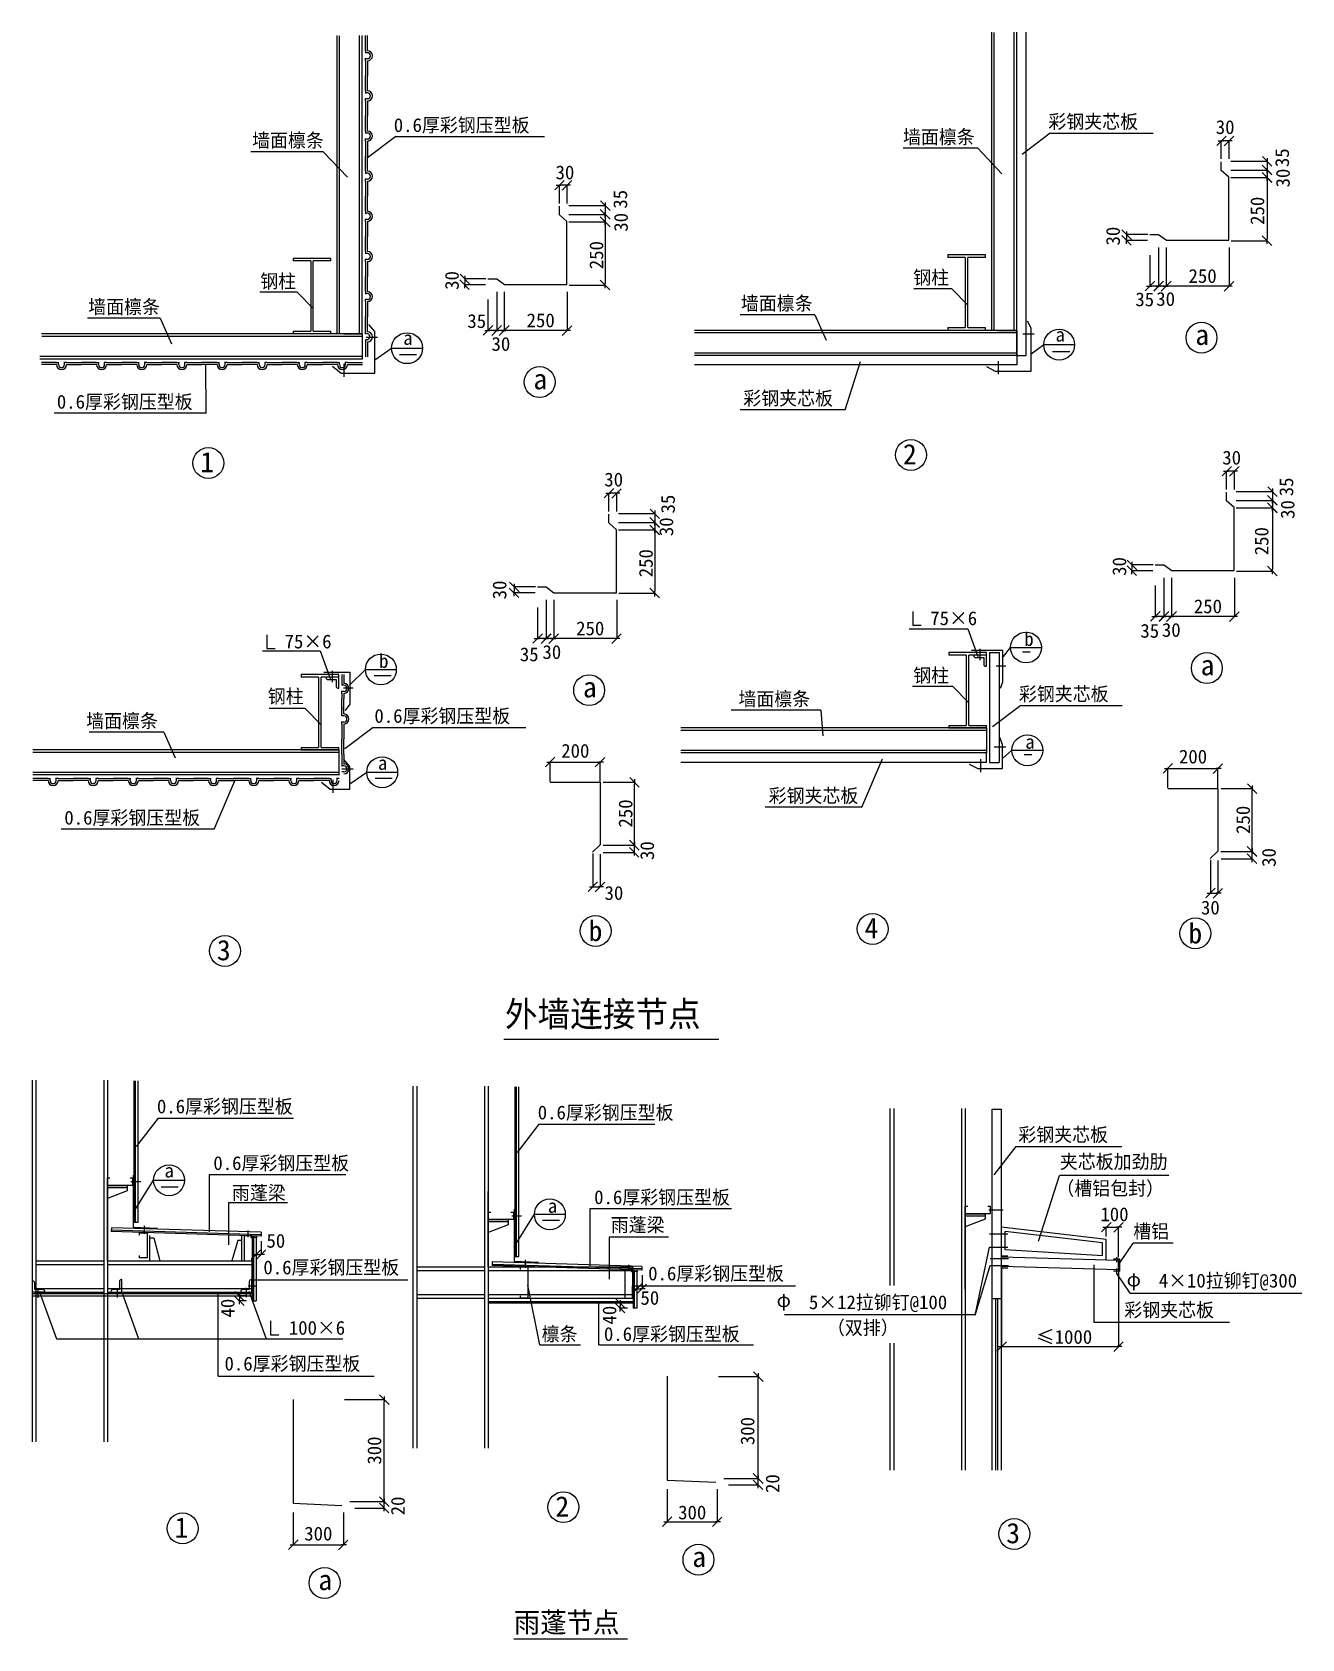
# Model space of a CAD drawing. Header units: metres. Extents: x 1067 to 11190, y 462 to 13267.
import ezdxf

# ---------------------------------------------------------------- set-up
doc = ezdxf.new("R2010")
doc.units = ezdxf.units.M
for name, color, linetype in [('BCB', 5, 'Continuous'), ('HZ', 7, 'Continuous'), ('TEXT', 6, 'Continuous'), ('WALL', 2, 'Continuous'), ('WINDOW', 4, 'Continuous')]:
    doc.layers.add(name, color=color, linetype=linetype)

# ---------------------------------------------------------------- blocks, each defined once
blk = doc.blocks.new('DOT')
at = {"color": 5, "linetype": 'ByBlock'}
blk.add_lwpolyline([(2.45, 2.46), (-2.61, -2.6)], dxfattribs=at)
at = {"layer": 'WINDOW', "color": 0, "linetype": 'ByBlock'}
blk.add_line((1.68, 0), (-1, 0), dxfattribs=at)

msp = doc.modelspace()

# ---------------------------------------------------------------- linework, layer by layer
for p, q in [((8087.39, 8649.57), (8087.39, 8540.22)), ((2938.22, 8464.8), (2938.22, 8355.45)), ((8087.39, 8540.22), (8154.19, 8540.22)), ((2938.22, 8355.45), (3005.02, 8355.45)), ((4827.4, 5242.13), (6540.65, 5242.13)), ((2966.97, 2995.87), (2966.97, 2886.53)), ((2966.97, 2886.53), (3033.77, 2886.53))]:
    msp.add_line(p, q)
at = {"layer": 'BCB'}
for p, q in [((3724.38, 13118.78), (3724.38, 13238.78)), ((3740.38, 13118.78), (3740.38, 13238.78)), ((3724.38, 13118.78), (3724.38, 13098.78)), ((3740.38, 13102.78), (3724.38, 13102.78)), ((3724.38, 13038.78), (3724.38, 13058.78)), ((3740.38, 13054.78), (3724.38, 13054.78)), ((3724.38, 13038.78), (3724.38, 12918.78)), ((3740.38, 13038.78), (3740.38, 12918.78)), ((3724.38, 12798.78), (3724.38, 12918.78)), ((3740.38, 12798.78), (3740.38, 12918.78)), ((3724.38, 12798.78), (3724.38, 12778.78)), ((3740.38, 12782.78), (3724.38, 12782.78)), ((3724.38, 12718.78), (3724.38, 12738.78)), ((3740.38, 12734.78), (3724.38, 12734.78)), ((3724.38, 12718.78), (3724.38, 12598.78)), ((3740.38, 12718.78), (3740.38, 12598.78)), ((3724.38, 12478.78), (3724.38, 12598.78)), ((3740.38, 12478.78), (3740.38, 12598.78)), ((3724.38, 12478.78), (3724.38, 12458.78)), ((3740.38, 12462.78), (3724.38, 12462.78)), ((3724.38, 12398.78), (3724.38, 12418.78)), ((3740.38, 12414.78), (3724.38, 12414.78)), ((3724.38, 12398.78), (3724.38, 12278.78)), ((3740.38, 12398.78), (3740.38, 12278.78)), ((3724.38, 12158.78), (3724.38, 12278.78)), ((3740.38, 12158.78), (3740.38, 12278.78)), ((3724.38, 12158.78), (3724.38, 12138.78)), ((3740.38, 12142.78), (3724.38, 12142.78)), ((3724.38, 12078.78), (3724.38, 12098.78)), ((3740.38, 12094.78), (3724.38, 12094.78)), ((3724.38, 12078.78), (3724.38, 11958.78)), ((3740.38, 12078.78), (3740.38, 11958.78)), ((3724.38, 11838.78), (3724.38, 11958.78)), ((3740.38, 11838.78), (3740.38, 11958.78)), ((3724.38, 11838.78), (3724.38, 11818.78)), ((3740.38, 11822.78), (3724.38, 11822.78)), ((3724.38, 11758.78), (3724.38, 11778.78)), ((3740.38, 11774.78), (3724.38, 11774.78)), ((3724.38, 11758.78), (3724.38, 11638.78)), ((3740.38, 11758.78), (3740.38, 11638.78)), ((3724.38, 11518.78), (3724.38, 11638.78)), ((3740.38, 11518.78), (3740.38, 11638.78)), ((3724.38, 11518.78), (3724.38, 11498.78)), ((3740.38, 11502.78), (3724.38, 11502.78)), ((3724.38, 11438.78), (3724.38, 11458.78)), ((3740.38, 11454.78), (3724.38, 11454.78)), ((3724.38, 11438.78), (3724.38, 11318.78)), ((3740.38, 11438.78), (3740.38, 11318.78)), ((3724.38, 11198.78), (3724.38, 11318.78)), ((3740.38, 11198.78), (3740.38, 11318.78)), ((3724.38, 11198.78), (3724.38, 11178.78)), ((3740.38, 11182.78), (3724.38, 11182.78)), ((3724.38, 11118.78), (3724.38, 11138.78)), ((3740.38, 11134.78), (3724.38, 11134.78)), ((3724.38, 11118.78), (3724.38, 10998.78)), ((3740.38, 11118.78), (3740.38, 10998.78)), ((3724.38, 10861.58), (3724.38, 10998.78)), ((3740.38, 10878.78), (3740.38, 10998.78)), ((3740.38, 10814.78), (3724.38, 10814.78)), ((3724.38, 10814.78), (3724.38, 10678.78)), ((3740.38, 10798.78), (3740.38, 10678.78)), ((1261.28, 10633.13), (1141.28, 10633.13)), ((1261.28, 10633.13), (1281.28, 10633.13)), ((1277.28, 10617.13), (1277.28, 10633.13)), ((1341.28, 10633.13), (1321.28, 10633.13)), ((1325.28, 10617.13), (1325.28, 10633.13)), ((1341.28, 10633.13), (1461.28, 10633.13)), ((1581.28, 10633.13), (1461.28, 10633.13)), ((1581.28, 10633.13), (1601.28, 10633.13)), ((1597.28, 10617.13), (1597.28, 10633.13)), ((1661.28, 10633.13), (1641.28, 10633.13)), ((1645.28, 10617.13), (1645.28, 10633.13)), ((1661.28, 10633.13), (1781.28, 10633.13)), ((1901.28, 10633.13), (1781.28, 10633.13)), ((1901.28, 10633.13), (1921.28, 10633.13)), ((1917.28, 10617.13), (1917.28, 10633.13)), ((1981.28, 10633.13), (1961.28, 10633.13)), ((1965.28, 10617.13), (1965.28, 10633.13)), ((1981.28, 10633.13), (2101.28, 10633.13)), ((2221.28, 10633.13), (2101.28, 10633.13)), ((2221.28, 10633.13), (2241.28, 10633.13)), ((2237.28, 10617.13), (2237.28, 10633.13)), ((2301.28, 10633.13), (2281.28, 10633.13)), ((2285.28, 10617.13), (2285.28, 10633.13)), ((2301.28, 10633.13), (2421.28, 10633.13)), ((2541.28, 10633.13), (2421.28, 10633.13)), ((2541.28, 10633.13), (2561.28, 10633.13)), ((2557.28, 10617.13), (2557.28, 10633.13)), ((2621.28, 10633.13), (2601.28, 10633.13)), ((2605.28, 10617.13), (2605.28, 10633.13)), ((2621.28, 10633.13), (2741.28, 10633.13)), ((2861.28, 10633.13), (2741.28, 10633.13)), ((2861.28, 10633.13), (2881.28, 10633.13)), ((2877.28, 10617.13), (2877.28, 10633.13)), ((2941.28, 10633.13), (2921.28, 10633.13)), ((2925.28, 10617.13), (2925.28, 10633.13)), ((2941.28, 10633.13), (3061.28, 10633.13)), ((3181.28, 10633.13), (3061.28, 10633.13)), ((3181.28, 10633.13), (3201.28, 10633.13)), ((3197.28, 10617.13), (3197.28, 10633.13)), ((3261.28, 10633.13), (3241.28, 10633.13)), ((3245.28, 10617.13), (3245.28, 10633.13)), ((3261.28, 10633.13), (3381.28, 10633.13)), ((3501.28, 10633.13), (3381.28, 10633.13)), ((3501.28, 10633.13), (3521.28, 10633.13)), ((3517.28, 10617.13), (3517.28, 10633.13)), ((3581.28, 10633.13), (3561.28, 10633.13)), ((3565.28, 10617.13), (3565.28, 10633.13)), ((3581.28, 10633.13), (3701.28, 10633.13)), ((1261.28, 10617.13), (1141.28, 10617.13)), ((1341.28, 10617.13), (1461.28, 10617.13)), ((1581.28, 10617.13), (1461.28, 10617.13)), ((1661.28, 10617.13), (1781.28, 10617.13)), ((1901.28, 10617.13), (1781.28, 10617.13)), ((1981.28, 10617.13), (2101.28, 10617.13)), ((2221.28, 10617.13), (2101.28, 10617.13)), ((2301.28, 10617.13), (2421.28, 10617.13)), ((2541.28, 10617.13), (2421.28, 10617.13)), ((2621.28, 10617.13), (2741.28, 10617.13)), ((2861.28, 10617.13), (2741.28, 10617.13)), ((2941.28, 10617.13), (3061.28, 10617.13)), ((3181.28, 10617.13), (3061.28, 10617.13)), ((3261.28, 10617.13), (3381.28, 10617.13)), ((3501.28, 10617.13), (3381.28, 10617.13)), ((3581.28, 10617.13), (3701.28, 10617.13)), ((8700.78, 8322), (8700.78, 7447)), ((8775.78, 8322), (8775.78, 7447)), ((3537.32, 8146.8), (3537.32, 8061.29)), ((3553.32, 8146.8), (3553.32, 8073.29)), ((3553.32, 8061.29), (3537.32, 8061.29)), ((3537.32, 7997.29), (3537.32, 8017.29)), ((3553.32, 8013.29), (3537.32, 8013.29)), ((3537.32, 7997.29), (3537.32, 7953)), ((3537.32, 7817), (3537.32, 7953)), ((3553.32, 7997.29), (3553.32, 7953)), ((3553.32, 7833), (3553.32, 7953)), ((3537.32, 7884), (3537.32, 7864)), ((3553.32, 7817), (3537.32, 7817)), ((3537.32, 7753), (3537.32, 7773)), ((3553.32, 7769), (3537.32, 7769)), ((3537.32, 7753), (3537.32, 7633)), ((3553.32, 7753), (3553.32, 7633)), ((3537.32, 7513), (3537.32, 7633)), ((3553.32, 7513), (3553.32, 7633)), ((3537.32, 7513), (3537.32, 7415.61)), ((3553.32, 7513), (3553.32, 7431.61)), ((1194.21, 7318.35), (1074.21, 7318.35)), ((1194.21, 7302.35), (1074.21, 7302.35)), ((1194.21, 7318.35), (1214.21, 7318.35)), ((1210.21, 7302.35), (1210.21, 7318.35)), ((1274.21, 7318.35), (1254.21, 7318.35)), ((1258.21, 7302.35), (1258.21, 7318.35)), ((1274.21, 7318.35), (1394.21, 7318.35)), ((1274.21, 7302.35), (1394.21, 7302.35)), ((1514.21, 7318.35), (1394.21, 7318.35)), ((1514.21, 7302.35), (1394.21, 7302.35)), ((1514.21, 7318.35), (1534.21, 7318.35)), ((1530.21, 7302.35), (1530.21, 7318.35)), ((1594.21, 7318.35), (1574.21, 7318.35)), ((1578.21, 7302.35), (1578.21, 7318.35)), ((1594.21, 7318.35), (1714.21, 7318.35)), ((1594.21, 7302.35), (1714.21, 7302.35)), ((1834.21, 7318.35), (1714.21, 7318.35)), ((1834.21, 7302.35), (1714.21, 7302.35)), ((1834.21, 7318.35), (1854.21, 7318.35)), ((1850.21, 7302.35), (1850.21, 7318.35)), ((1914.21, 7318.35), (1894.21, 7318.35)), ((1898.21, 7302.35), (1898.21, 7318.35)), ((1914.21, 7318.35), (2034.21, 7318.35)), ((1914.21, 7302.35), (2034.21, 7302.35)), ((2154.21, 7318.35), (2034.21, 7318.35)), ((2154.21, 7302.35), (2034.21, 7302.35)), ((2154.21, 7318.35), (2174.21, 7318.35)), ((2170.21, 7302.35), (2170.21, 7318.35)), ((2234.21, 7318.35), (2214.21, 7318.35)), ((2218.21, 7302.35), (2218.21, 7318.35)), ((2234.21, 7318.35), (2354.21, 7318.35)), ((2234.21, 7302.35), (2354.21, 7302.35)), ((2474.21, 7318.35), (2354.21, 7318.35)), ((2474.21, 7302.35), (2354.21, 7302.35)), ((2474.21, 7318.35), (2494.21, 7318.35)), ((2490.21, 7302.35), (2490.21, 7318.35)), ((2554.21, 7318.35), (2534.21, 7318.35)), ((2538.21, 7302.35), (2538.21, 7318.35)), ((2554.21, 7318.35), (2674.21, 7318.35)), ((2554.21, 7302.35), (2674.21, 7302.35)), ((2794.21, 7318.35), (2674.21, 7318.35)), ((2794.21, 7302.35), (2674.21, 7302.35)), ((2794.21, 7318.35), (2814.21, 7318.35)), ((2810.21, 7302.35), (2810.21, 7318.35)), ((2874.21, 7318.35), (2854.21, 7318.35)), ((2858.21, 7302.35), (2858.21, 7318.35)), ((2874.21, 7318.35), (2994.21, 7318.35)), ((2874.21, 7302.35), (2994.21, 7302.35)), ((3114.21, 7318.35), (2994.21, 7318.35)), ((3114.21, 7302.35), (2994.21, 7302.35)), ((3114.21, 7318.35), (3134.21, 7318.35)), ((3130.21, 7302.35), (3130.21, 7318.35)), ((3194.21, 7318.35), (3174.21, 7318.35)), ((3178.21, 7302.35), (3178.21, 7318.35)), ((3194.21, 7318.35), (3314.21, 7318.35)), ((3194.21, 7302.35), (3314.21, 7302.35)), ((3434.21, 7318.35), (3314.21, 7318.35)), ((3434.21, 7302.35), (3314.21, 7302.35)), ((3434.21, 7318.35), (3454.21, 7318.35)), ((3450.21, 7302.35), (3450.21, 7318.35)), ((3514.21, 7318.35), (3494.21, 7318.35)), ((3498.21, 7302.35), (3498.21, 7318.35)), ((3553.32, 7419.61), (3537.32, 7419.61)), ((3553.32, 7371.61), (3537.32, 7371.61))]:
    msp.add_line(p, q, dxfattribs=at)
for centre, radius, start, end in [((3740.38, 13078.78), 40, 270, 90), ((3740.38, 13078.78), 24, 270, 90), ((3740.38, 12758.78), 40, 270, 90), ((3740.38, 12758.78), 24, 270, 90), ((3740.38, 12438.78), 40, 270, 90), ((3740.38, 12438.78), 24, 270, 90), ((3740.38, 12118.78), 40, 270, 90), ((3740.38, 12118.78), 24, 270, 90), ((3740.38, 11798.78), 40, 270, 90), ((3740.38, 11798.78), 24, 270, 90), ((3740.38, 11478.78), 40, 270, 90), ((3740.38, 11478.78), 24, 270, 90), ((3740.38, 11158.78), 40, 270, 90), ((3740.38, 11158.78), 24, 270, 90), ((3735.12, 10839.12), 24.9, 282.19, 115.56), ((3740.38, 10838.78), 40, 270, 90), ((1301.28, 10617.13), 40, 180, 0), ((1301.28, 10617.13), 24, 180, 0), ((1621.28, 10617.13), 40, 180, 0), ((1621.28, 10617.13), 24, 180, 0), ((1941.28, 10617.13), 40, 180, 0), ((1941.28, 10617.13), 24, 180, 0), ((2261.28, 10617.13), 40, 180, 0), ((2261.28, 10617.13), 24, 180, 0), ((2581.28, 10617.13), 40, 180, 0), ((2581.28, 10617.13), 24, 180, 0), ((2901.28, 10617.13), 40, 180, 0), ((2901.28, 10617.13), 24, 180, 0), ((3221.28, 10617.13), 40, 180, 0), ((3221.28, 10617.13), 24, 180, 0), ((3541.28, 10617.13), 40, 180, 0), ((3541.28, 10617.13), 24, 180, 0), ((3553.32, 8037.29), 40, 270, 90), ((3553.32, 8037.29), 24, 270, 90), ((3553.32, 7793), 40, 270, 90), ((3553.32, 7793), 24, 270, 90), ((3553.32, 7395.61), 40, 270, 90), ((1234.21, 7302.35), 40, 180, 0), ((1234.21, 7302.35), 24, 180, 0), ((1554.21, 7302.35), 40, 180, 0), ((1554.21, 7302.35), 24, 180, 0), ((1874.21, 7302.35), 40, 180, 0), ((1874.21, 7302.35), 24, 180, 0), ((2194.21, 7302.35), 40, 180, 0), ((2194.21, 7302.35), 24, 180, 0), ((2514.21, 7302.35), 40, 180, 0), ((2514.21, 7302.35), 24, 180, 0), ((2834.21, 7302.35), 40, 180, 0), ((2834.21, 7302.35), 24, 180, 0), ((3154.21, 7302.35), 40, 180, 0), ((3154.21, 7302.35), 24, 180, 0), ((3474.21, 7302.35), 40, 180, 0), ((3474.21, 7302.35), 24, 180, 0), ((3553.32, 7395.61), 24, 270, 90)]:
    msp.add_arc(centre, radius, start, end, dxfattribs=at)
at = {"layer": 'HZ'}
for p, q in [((3729.45, 10835.66), (3820.26, 10835.66)), ((8964.39, 10863.57), (9055.2, 10863.57)), ((8768.06, 10645.19), (8768.06, 10540.48)), ((3552.23, 10623.79), (3552.23, 10519.08)), ((8623.98, 8351.27), (8623.98, 8260.52)), ((8753.24, 8216.79), (8830.08, 8216.79)), ((3460.52, 8176.07), (3460.52, 8085.32)), ((3550.78, 8041.59), (3627.62, 8041.59)), ((8738.07, 7572.25), (8828.88, 7572.25)), ((8628.64, 7473.66), (8628.64, 7368.95)), ((3465.17, 7309.01), (3465.17, 7204.3)), ((3535.61, 7397.05), (3626.42, 7397.05)), ((1855.06, 4106.79), (1933.81, 4106.79)), ((8693.21, 3881.32), (8809.76, 3881.32)), ((1961.6, 3754.97), (1961.6, 3690.16)), ((2786.01, 3716.1), (2786.01, 3663.47)), ((4890.99, 3834.9), (4969.74, 3834.9)), ((2807.96, 3663.47), (2860.62, 3663.47)), ((8699.84, 3690.28), (8846.96, 3690.28)), ((4997.53, 3483.09), (4997.53, 3418.28)), ((8699.84, 3583.35), (8846.96, 3583.35)), ((8704.36, 3494.19), (8851.48, 3494.19)), ((9714.37, 3464.02), (9714.37, 3504.86)), ((5821.94, 3444.22), (5821.94, 3391.59)), ((5843.89, 3391.59), (5896.55, 3391.59)), ((8704.36, 3438.01), (8851.48, 3438.01)), ((9714.37, 3373.49), (9714.37, 3414.34)), ((1114.97, 3180.98), (1114.97, 3252.73)), ((1747.27, 3183.29), (1747.27, 3257.36)), ((2775.04, 3185.45), (2775.04, 3260)), ((2790.4, 3275.35), (2858.42, 3275.35)), ((4908.59, 462.38), (5812.52, 462.38))]:
    msp.add_line(p, q, dxfattribs=at)
for centre in [(10389.9, 10831.2), (5112.98, 10477.71), (8073.83, 9897.48), (2472.26, 9832.79), (10432.44, 8198.52), (5507.79, 8022.81), (5559.35, 6103.73), (7767.67, 6119.63), (10341.12, 6084.69), (2604.21, 5944.43), (5302.65, 1512.01), (2266.73, 1342.52), (8897.06, 1298.63), (6379.43, 1092.77), (3398.67, 908.2)]:
    msp.add_circle(centre, 123.11, dxfattribs=at)
at = {"layer": 'TEXT'}
for p, q in [((3966.17, 12433.74), (3740.38, 12263.7)), ((3966.17, 12433.74), (5153.09, 12433.74)), ((9184.74, 12461.66), (8958.94, 12291.62)), ((9184.74, 12461.66), (10004.93, 12461.66)), ((3388.66, 12313.28), (2810.03, 12313.28)), ((3388.66, 12313.28), (3580.69, 12110.36)), ((8607.22, 12341.2), (8011.63, 12341.2)), ((8607.22, 12341.2), (8799.26, 12138.27)), ((10547.92, 12255.87), (10547.92, 12399.96)), ((10594.92, 12399.96), (10562.92, 12399.96)), ((10609.92, 12255.87), (10609.92, 12399.96)), ((10623.92, 12237.87), (10912.9, 12237.87)), ((10623.92, 12167.87), (10912.9, 12167.87)), ((10623.92, 12167.87), (10912.9, 12167.87)), ((10912.9, 12222.87), (10912.9, 12182.87)), ((5271, 11902.38), (5271, 12046.47)), ((5318, 12046.47), (5286, 12046.47)), ((5333, 11902.38), (5333, 12046.47)), ((10623.92, 12107.87), (10912.9, 12107.87)), ((10623.92, 12107.87), (10912.9, 12107.87)), ((10912.9, 12152.87), (10912.9, 12122.87)), ((10912.9, 12092.87), (10912.9, 11618.87)), ((5347, 11884.38), (5635.98, 11884.38)), ((5347, 11814.38), (5635.98, 11814.38)), ((5347, 11814.38), (5635.98, 11814.38)), ((5635.98, 11869.38), (5635.98, 11829.38)), ((5635.98, 11799.38), (5635.98, 11769.38)), ((5347, 11754.38), (5635.98, 11754.38)), ((5347, 11754.38), (5635.98, 11754.38)), ((5635.98, 11739.38), (5635.98, 11265.38)), ((9961.92, 11653.87), (9792.79, 11653.87)), ((9792.79, 11638.87), (9792.79, 11620.87)), ((9959.92, 11605.87), (9792.79, 11605.87)), ((10047.92, 11549.87), (10047.92, 11242.24)), ((10047.92, 11549.87), (10047.92, 11242.24)), ((10107.92, 11549.87), (10107.92, 11242.24)), ((10107.92, 11549.87), (10107.92, 11242.24)), ((10609.92, 11549.87), (10609.92, 11242.24)), ((10625.92, 11603.87), (10912.9, 11603.87)), ((9977.92, 11489.87), (9977.92, 11242.24)), ((4685, 11300.38), (4515.87, 11300.38)), ((4515.87, 11285.38), (4515.87, 11267.38)), ((3180.32, 11193.46), (2883.83, 11193.46)), ((3180.32, 11193.46), (3308.65, 11062.97)), ((4683, 11252.38), (4515.87, 11252.38)), ((4771, 11196.38), (4771, 10888.75)), ((4771, 11196.38), (4771, 10888.75)), ((4831, 11196.38), (4831, 10888.75)), ((4831, 11196.38), (4831, 10888.75)), ((5333, 11196.38), (5333, 10888.75)), ((5349, 11250.38), (5635.98, 11250.38)), ((8398.88, 11221.38), (8095.51, 11221.38)), ((8398.88, 11221.38), (8527.21, 11090.89)), ((10032.92, 11242.24), (9992.92, 11242.24)), ((10092.92, 11242.24), (10062.92, 11242.24)), ((10594.92, 11242.24), (10122.92, 11242.24)), ((4701, 11136.38), (4701, 10888.75)), ((7306.36, 11014.8), (6710.8, 11014.8)), ((7306.36, 11014.8), (7396.32, 10811.88)), ((2087.79, 10986.89), (1508.43, 10986.89)), ((2087.79, 10986.89), (2177.75, 10783.96)), ((4756, 10888.75), (4716, 10888.75)), ((4816, 10888.75), (4786, 10888.75)), ((5318, 10888.75), (4846, 10888.75)), ((9031.45, 10703.19), (9132.21, 10776.47)), ((9132.21, 10776.47), (9378.43, 10776.47)), ((3799.73, 10655.12), (3933.64, 10748.55)), ((3933.64, 10748.55), (4179.86, 10748.55)), ((3996.28, 10697.39), (4132.75, 10697.39)), ((7548.19, 10258.04), (7671.99, 10643.06)), ((9202.75, 10722.06), (9339.22, 10722.06)), ((2456.04, 10230.12), (2453.43, 10615.14)), ((7548.19, 10258.04), (6712.66, 10258.04)), ((2456.04, 10230.12), (1242.34, 10230.12)), ((10590.46, 9623.19), (10590.46, 9767.28)), ((10637.46, 9767.28), (10605.46, 9767.28)), ((10652.46, 9623.19), (10652.46, 9767.28)), ((10666.46, 9605.19), (10955.44, 9605.19)), ((5665.81, 9447.48), (5665.81, 9591.56)), ((5712.81, 9591.56), (5680.81, 9591.56)), ((5727.81, 9447.48), (5727.81, 9591.56)), ((10666.46, 9535.19), (10955.44, 9535.19)), ((10666.46, 9535.19), (10955.44, 9535.19)), ((10955.44, 9590.19), (10955.44, 9550.19)), ((10955.44, 9520.19), (10955.44, 9490.19)), ((5741.81, 9429.48), (6030.79, 9429.48)), ((5741.81, 9359.48), (6030.79, 9359.48)), ((5741.81, 9359.48), (6030.79, 9359.48)), ((6030.79, 9414.48), (6030.79, 9374.48)), ((10666.46, 9475.19), (10955.44, 9475.19)), ((10666.46, 9475.19), (10955.44, 9475.19)), ((10955.44, 9460.19), (10955.44, 8986.19)), ((5741.81, 9299.48), (6030.79, 9299.48)), ((5741.81, 9299.48), (6030.79, 9299.48)), ((6030.79, 9344.48), (6030.79, 9314.48)), ((6030.79, 9284.48), (6030.79, 8810.48)), ((10004.46, 9021.19), (9835.33, 9021.19)), ((9835.33, 9006.19), (9835.33, 8988.19)), ((10002.46, 8973.19), (9835.33, 8973.19)), ((10668.46, 8971.19), (10955.44, 8971.19)), ((5079.81, 8845.48), (4910.68, 8845.48)), ((10020.46, 8857.19), (10020.46, 8609.56)), ((10090.46, 8917.19), (10090.46, 8609.56)), ((10090.46, 8917.19), (10090.46, 8609.56)), ((10150.46, 8917.19), (10150.46, 8609.56)), ((10150.46, 8917.19), (10150.46, 8609.56)), ((10652.46, 8917.19), (10652.46, 8609.56)), ((4910.68, 8830.48), (4910.68, 8812.48)), ((5077.81, 8797.48), (4910.68, 8797.48)), ((5165.81, 8741.48), (5165.81, 8433.84)), ((5165.81, 8741.48), (5165.81, 8433.84)), ((5225.81, 8741.48), (5225.81, 8433.84)), ((5225.81, 8741.48), (5225.81, 8433.84)), ((5727.81, 8741.48), (5727.81, 8433.84)), ((5743.81, 8795.48), (6030.79, 8795.48)), ((5095.81, 8681.48), (5095.81, 8433.84)), ((10075.46, 8609.56), (10035.46, 8609.56)), ((10135.46, 8609.56), (10105.46, 8609.56)), ((10637.46, 8609.56), (10165.46, 8609.56)), ((8060.14, 8512.54), (8527.26, 8512.54)), ((8527.26, 8512.54), (8606.66, 8290.53)), ((2903.15, 8337.34), (3363.8, 8337.34)), ((3363.8, 8337.34), (3443.2, 8115.33)), ((5150.81, 8433.84), (5110.81, 8433.84)), ((5210.81, 8433.84), (5180.81, 8433.84)), ((5712.81, 8433.84), (5240.81, 8433.84)), ((8803.76, 8280.06), (8867.97, 8363.35)), ((8867.97, 8363.35), (9114.19, 8363.35)), ((8961.67, 8328.12), (9022.94, 8328.12)), ((3601.3, 8066.19), (3724.51, 8188.16)), ((3724.51, 8188.16), (3970.72, 8188.16)), ((3792.85, 8139.34), (3929.31, 8139.34)), ((8406.66, 8051.57), (8086.5, 8051.57)), ((8406.66, 8051.57), (8535, 7921.08)), ((3243.2, 7876.37), (2956.06, 7876.37)), ((3243.2, 7876.37), (3371.53, 7745.88)), ((7355.31, 7862.51), (6639.16, 7862.51)), ((7355.31, 7862.51), (7371.79, 7659.58)), ((8949.88, 7900.68), (8724.08, 7730.65)), ((8949.88, 7900.68), (9756.88, 7900.68)), ((2118.36, 7687.31), (1522.51, 7687.31)), ((2118.36, 7687.31), (2208.32, 7484.38)), ((3786.41, 7725.49), (3560.62, 7555.45)), ((3786.41, 7725.49), (5003.11, 7725.49)), ((5196.14, 7295.56), (5196.14, 7449.53)), ((5211.14, 7449.53), (5581.3, 7449.53)), ((5596.3, 7295.56), (5596.3, 7449.53)), ((7681.63, 7090.54), (7846.63, 7475.56)), ((8803.76, 7478.3), (8878.97, 7544.48)), ((8878.97, 7544.48), (9124.89, 7544.48)), ((8975.64, 7509.25), (9036.9, 7509.25)), ((2518.17, 6915.35), (2683.17, 7300.36)), ((3601.3, 7275.85), (3735.21, 7369.28)), ((3735.21, 7369.28), (3981.43, 7369.28)), ((3801.22, 7321.36), (3937.69, 7321.36)), ((10120.79, 7244.95), (10120.79, 7398.92)), ((10135.79, 7398.92), (10505.95, 7398.92)), ((10520.95, 7244.95), (10520.95, 7398.92)), ((5620.82, 7288.88), (5868.45, 7288.88)), ((5868.45, 6803), (5868.45, 7273.88)), ((10545.47, 7238.27), (10793.1, 7238.27)), ((10793.1, 6752.39), (10793.1, 7223.27)), ((7681.63, 7090.54), (6911.57, 7090.54)), ((2518.17, 6915.35), (1298.03, 6915.35)), ((5618.59, 6788), (5868.45, 6788)), ((5618.59, 6788), (5868.45, 6788)), ((5536.14, 6720.13), (5536.14, 6455.59)), ((5596.3, 6715.68), (5596.3, 6455.59)), ((5620.82, 6729.04), (5868.45, 6729.04)), ((5868.45, 6744.04), (5868.45, 6773)), ((10460.79, 6669.52), (10460.79, 6404.98)), ((10520.95, 6665.07), (10520.95, 6404.98)), ((10543.24, 6737.39), (10793.1, 6737.39)), ((10543.24, 6737.39), (10793.1, 6737.39)), ((10545.47, 6678.43), (10793.1, 6678.43)), ((10793.1, 6693.43), (10793.1, 6722.39)), ((5551.14, 6455.59), (5581.3, 6455.59)), ((10475.79, 6404.98), (10505.95, 6404.98)), ((2071.8, 4612.62), (1896.94, 4385.52)), ((2071.8, 4612.62), (3151.92, 4612.62)), ((5107.73, 4564.23), (4932.86, 4337.13)), ((5107.73, 4564.23), (6032.89, 4564.23)), ((8909.95, 4387.15), (8735.09, 4160.06)), ((8909.95, 4387.15), (9754.03, 4387.15)), ((1873.59, 3857.91), (2035.97, 4117.7)), ((2035.97, 4117.7), (2282.2, 4117.7)), ((2478.22, 4159.96), (2478.22, 3706.35)), ((3569.47, 4159.96), (2478.22, 4159.96)), ((9090.25, 3631.61), (9257.47, 4155.97)), ((10129.76, 4155.97), (9257.47, 4155.97)), ((2096.29, 4065.82), (2232.76, 4065.82)), ((3101.97, 3935.96), (2632.89, 3935.96)), ((2632.89, 3935.96), (2632.89, 3601.24)), ((4909.52, 3586.03), (5071.44, 3845.82)), ((5071.44, 3845.82), (5318.13, 3845.82)), ((5514.14, 3888.08), (5514.14, 3434.47)), ((6643.56, 3888.08), (5514.14, 3888.08)), ((5135.68, 3800.26), (5272.15, 3800.26)), ((2852.19, 3631.88), (2852.19, 3524.68)), ((2893.68, 3631.88), (2893.68, 3524.68)), ((6140.69, 3664.08), (5668.82, 3664.08)), ((5668.82, 3664.08), (5668.82, 3329.36)), ((9739.37, 3457.76), (9844.74, 3615.18)), ((10164.66, 3615.18), (9844.74, 3615.18)), ((2867.19, 3524.68), (2878.68, 3524.68)), ((5888.12, 3359.99), (5888.12, 3252.8)), ((5929.61, 3359.99), (5929.61, 3252.8)), ((9535.12, 2983.62), (9535.12, 3443.62)), ((9820.58, 3218.43), (9714.37, 3373.49)), ((1124.12, 3234.57), (1260.79, 2854.14)), ((1779.36, 3234.57), (1916.02, 2854.14)), ((2549.63, 2555.33), (2549.63, 3220.97)), ((2796.1, 3234.57), (2932.76, 2854.14)), ((2832.16, 3324.33), (4061.77, 3324.33)), ((5868.09, 3275.94), (7152.57, 3275.94)), ((5903.12, 3252.8), (5914.61, 3252.8)), ((2776.64, 3194.97), (2719.79, 3194.97)), ((2719.79, 3179.97), (2719.79, 3170.31)), ((2776.64, 3155.31), (2719.79, 3155.31)), ((5585.56, 2805.75), (5585.56, 3145.13)), ((5812.57, 3137.1), (5755.72, 3137.1)), ((5755.72, 3122.1), (5755.72, 3112.44)), ((5812.57, 3097.44), (5755.72, 3097.44)), ((10612.34, 2983.62), (9535.12, 2983.62)), ((1260.79, 2854.14), (3545.63, 2854.14)), ((5113.8, 2805.75), (5437.9, 2805.75)), ((5585.56, 2805.75), (6819.6, 2805.75)), ((2549.63, 2555.33), (3793.9, 2555.33)), ((6538.07, 2553.68), (6855.37, 2553.68)), ((6855.37, 1755.83), (6855.37, 2538.68)), ((3557.31, 2369.1), (3874.6, 2369.1)), ((3874.6, 1571.25), (3874.6, 2354.1)), ((6581.03, 1740.83), (6855.37, 1740.83)), ((6581.03, 1740.83), (6855.37, 1740.83)), ((6619.76, 1689.22), (6855.37, 1689.22)), ((6855.37, 1704.22), (6855.37, 1725.83)), ((3600.27, 1556.25), (3874.6, 1556.25)), ((3600.27, 1556.25), (3874.6, 1556.25)), ((3874.6, 1519.64), (3874.6, 1541.25)), ((6129.17, 1654.08), (6129.17, 1396.03)), ((6529.41, 1654.08), (6529.41, 1396.03)), ((3148.4, 1469.5), (3148.4, 1211.45)), ((3548.64, 1469.5), (3548.64, 1211.45)), ((3639, 1504.64), (3874.6, 1504.64)), ((6144.17, 1396.03), (6514.41, 1396.03)), ((3163.4, 1211.45), (3533.64, 1211.45))]:
    msp.add_line(p, q, dxfattribs=at)
for centre in [(9255.32, 10775.76), (4056.75, 10747.84), (8991.08, 8362.64), (3847.62, 8187.44), (9001.78, 7543.77), (3858.32, 7368.57), (2159.09, 4116.99), (5195.02, 3845.1)]:
    msp.add_circle(centre, 123.11, dxfattribs=at)
at = {"layer": 'WALL'}
for p, q in [((10547.92, 12163.87), (10547.92, 12233.87)), ((10607.92, 12109.87), (10547.92, 12163.87)), ((10607.92, 11607.87), (10607.92, 12109.87)), ((5271, 11810.38), (5271, 11880.38)), ((5331, 11756.38), (5271, 11810.38)), ((5331, 11254.38), (5331, 11756.38)), ((9977.92, 11653.87), (10047.92, 11653.87)), ((10047.92, 11653.87), (10109.92, 11607.87)), ((10109.92, 11607.87), (10607.92, 11607.87)), ((3148.53, 11463.89), (3148.53, 11443.89)), ((3448.53, 11463.89), (3148.53, 11463.89)), ((3288.53, 11443.89), (3148.53, 11443.89)), ((3288.53, 11443.89), (3288.53, 10883.89)), ((3308.53, 10883.89), (3308.53, 11443.89)), ((3448.53, 11443.89), (3308.53, 11443.89)), ((3448.53, 11443.89), (3448.53, 11463.89)), ((8367.1, 11491.81), (8367.1, 11471.81)), ((8667.1, 11491.81), (8367.1, 11491.81)), ((8507.1, 11471.81), (8367.1, 11471.81)), ((8507.1, 11471.81), (8507.1, 10911.81)), ((8667.1, 11471.81), (8527.1, 11471.81)), ((8527.1, 10911.81), (8527.1, 11471.81)), ((8667.1, 11471.81), (8667.1, 11491.81)), ((4701, 11300.38), (4771, 11300.38)), ((4771, 11300.38), (4833, 11254.38)), ((4833, 11254.38), (5331, 11254.38)), ((3148.53, 10883.89), (3148.53, 10863.89)), ((3148.53, 10883.89), (3288.53, 10883.89)), ((3308.53, 10883.89), (3448.53, 10883.89)), ((3448.53, 10863.89), (3448.53, 10883.89)), ((3799.73, 10880.25), (3751.37, 10935.48)), ((8367.1, 10911.81), (8367.1, 10891.81)), ((8367.1, 10911.81), (8507.1, 10911.81)), ((8367.1, 10891.81), (8667.1, 10891.81)), ((8527.1, 10911.81), (8667.1, 10911.81)), ((8667.1, 10891.81), (8667.1, 10911.81)), ((8767.1, 10889.49), (8917.1, 10889.49)), ((8917.1, 10889.49), (8917.1, 10689.33)), ((9031.45, 10908.16), (9003.09, 10963.39)), ((9031.45, 10566.01), (9031.45, 10908.16)), ((3148.53, 10863.89), (3448.53, 10863.89)), ((3548.53, 10861.58), (3698.53, 10861.58)), ((3698.53, 10861.58), (3698.53, 10661.42)), ((3799.73, 10548.64), (3799.73, 10880.25)), ((3460.86, 10603.87), (3529.94, 10548.64)), ((3529.94, 10548.64), (3799.73, 10548.64)), ((8676.68, 10601.24), (8745.77, 10566.01)), ((8745.77, 10566.01), (9031.45, 10566.01)), ((10590.46, 9531.19), (10590.46, 9601.19)), ((10650.46, 9477.19), (10590.46, 9531.19)), ((10650.46, 8975.19), (10650.46, 9477.19)), ((5665.81, 9355.48), (5665.81, 9425.48)), ((5725.81, 9301.48), (5665.81, 9355.48)), ((5725.81, 8799.48), (5725.81, 9301.48)), ((10020.46, 9021.19), (10090.46, 9021.19)), ((10090.46, 9021.19), (10152.46, 8975.19)), ((10152.46, 8975.19), (10650.46, 8975.19)), ((5095.81, 8845.48), (5165.81, 8845.48)), ((5165.81, 8845.48), (5227.81, 8799.48)), ((5227.81, 8799.48), (5725.81, 8799.48)), ((8555.19, 8340.83), (8803.76, 8340.83)), ((8803.76, 8340.83), (8803.76, 8085.39)), ((8374.88, 8322), (8374.88, 8302)), ((8674.88, 8322), (8374.88, 8322)), ((8514.88, 8302), (8374.88, 8302)), ((8514.88, 8302), (8514.88, 7742)), ((8534.88, 7742), (8534.88, 8302)), ((8674.88, 8302), (8534.88, 8302)), ((8574.88, 8302), (8574.88, 8297.45)), ((8674.88, 8302), (8574.88, 8302)), ((8589.88, 8282.45), (8653.73, 8282.45)), ((8653.73, 8282.45), (8653.73, 8229.07)), ((8668.73, 8214.07), (8674.93, 8214.07)), ((8674.88, 8302), (8674.88, 8322)), ((8674.93, 8214.07), (8674.93, 8301.79)), ((3211.42, 8146.8), (3211.42, 8126.8)), ((3511.42, 8146.8), (3211.42, 8146.8)), ((3351.42, 8126.8), (3211.42, 8126.8)), ((3351.42, 8126.8), (3351.42, 7566.8)), ((3371.42, 7566.8), (3371.42, 8126.8)), ((3511.42, 8126.8), (3371.42, 8126.8)), ((3391.72, 8165.63), (3601.3, 8165.63)), ((3411.42, 8126.8), (3411.42, 8122.25)), ((3511.42, 8126.8), (3411.42, 8126.8)), ((3426.42, 8107.25), (3490.26, 8107.25)), ((3490.26, 8107.25), (3490.26, 8053.87)), ((3511.42, 8126.8), (3511.42, 8146.8)), ((3511.47, 8038.87), (3511.47, 8126.59)), ((3601.3, 8165.63), (3601.3, 7910.19)), ((8803.76, 8085.39), (8784.24, 8037.12)), ((3505.26, 8038.87), (3511.47, 8038.87)), ((3601.3, 7910.19), (3561.78, 7861.92)), ((8374.88, 7742), (8374.88, 7722)), ((8374.88, 7742), (8514.88, 7742)), ((8374.88, 7722), (8674.88, 7722)), ((8534.88, 7742), (8674.88, 7742)), ((8674.88, 7722), (8674.88, 7742)), ((8674.88, 7722), (8674.88, 7521.84)), ((3211.42, 7566.8), (3211.42, 7546.8)), ((3211.42, 7566.8), (3351.42, 7566.8)), ((3371.42, 7566.8), (3511.42, 7566.8)), ((3511.42, 7546.8), (3511.42, 7566.8)), ((8803.76, 7589.67), (8782.33, 7644.9)), ((8803.76, 7398.51), (8803.76, 7589.67)), ((3211.42, 7546.8), (3511.42, 7546.8)), ((3511.42, 7546.8), (3511.42, 7346.64)), ((3601.3, 7414.47), (3552.93, 7469.7)), ((8537.26, 7433.74), (8606.34, 7398.51)), ((3601.3, 7233.86), (3601.3, 7414.47)), ((8606.34, 7398.51), (8803.76, 7398.51)), ((3373.8, 7289.09), (3442.88, 7233.86)), ((3442.88, 7233.86), (3601.3, 7233.86)), ((5196.17, 7289.04), (5596.14, 7289.04)), ((5596.14, 7289.04), (5596.14, 6789.04)), ((10120.82, 7238.43), (10520.79, 7238.43)), ((10520.79, 7238.43), (10520.79, 6738.43)), ((5596.14, 6789.04), (5534.35, 6733.03)), ((10520.79, 6738.43), (10459, 6682.42)), ((1667.77, 4075.15), (1667.77, 4135.15)), ((1667.77, 4135.15), (1687.77, 4135.15)), ((1847.77, 4135.15), (1867.77, 4135.15)), ((1867.77, 4135.15), (1867.77, 4075.15)), ((1873.59, 4157.71), (1873.59, 3744.23)), ((1867.77, 4075.15), (1667.77, 4075.15)), ((4703.7, 3863.27), (4723.7, 3863.27)), ((4703.7, 3803.27), (4703.7, 3863.27)), ((4883.7, 3863.27), (4903.7, 3863.27)), ((4903.7, 3863.27), (4903.7, 3803.27)), ((4909.52, 3885.82), (4909.52, 3472.35)), ((8505.92, 3849.69), (8505.92, 3909.69)), ((8505.92, 3909.69), (8525.92, 3909.69)), ((8705.92, 3849.69), (8505.92, 3849.69)), ((8685.92, 3909.69), (8705.92, 3909.69)), ((8705.92, 3909.69), (8705.92, 3849.69)), ((1873.59, 3744.23), (2067.8, 3735.8)), ((4903.7, 3803.27), (4703.7, 3803.27)), ((1923.63, 3678.64), (1923.63, 3698.64)), ((1923.63, 3698.64), (1983.63, 3698.64)), ((1983.63, 3698.64), (1983.63, 3498.64)), ((2757.77, 3675.15), (2757.77, 3475.15)), ((2817.77, 3675.15), (2757.77, 3675.15)), ((2817.77, 3655.15), (2817.77, 3675.15)), ((1923.63, 3498.64), (1923.63, 3518.64)), ((1983.63, 3498.64), (1923.63, 3498.64)), ((2757.77, 3475.15), (2817.77, 3475.15)), ((2817.77, 3475.15), (2817.77, 3495.15)), ((4909.52, 3472.35), (5103.73, 3463.91)), ((4959.56, 3426.76), (5019.56, 3426.76)), ((4959.56, 3406.76), (4959.56, 3426.76)), ((5019.56, 3426.76), (5019.56, 3176.76)), ((5853.7, 3403.27), (5793.7, 3403.27)), ((5793.7, 3403.27), (5793.7, 3176.76)), ((5853.7, 3383.27), (5853.7, 3403.27)), ((1073.46, 3314.95), (1067.25, 3314.95)), ((1067.25, 3314.95), (1067.25, 3227.23)), ((1067.3, 3227.02), (1167.3, 3227.02)), ((1088.46, 3246.56), (1088.46, 3299.95)), ((1152.3, 3246.56), (1088.46, 3246.56)), ((1167.3, 3227.02), (1167.3, 3231.56)), ((1695.16, 3231.31), (1695.16, 3225.1)), ((1695.16, 3225.1), (1782.87, 3225.1)), ((1763.54, 3246.31), (1710.16, 3246.31)), ((1763.54, 3310.15), (1763.54, 3246.31)), ((1783.08, 3325.15), (1778.54, 3325.15)), ((1783.08, 3225.15), (1783.08, 3325.15)), ((2729.84, 3231.31), (2729.84, 3225.1)), ((2729.84, 3225.1), (2817.56, 3225.1)), ((2798.22, 3246.31), (2744.84, 3246.31)), ((2798.22, 3310.15), (2798.22, 3246.31)), ((2817.77, 3325.15), (2813.22, 3325.15)), ((2817.77, 3225.15), (2817.77, 3325.15)), ((5853.7, 3176.76), (5853.7, 3276.76)), ((4959.56, 3176.76), (4959.56, 3196.76)), ((5019.56, 3176.76), (4959.56, 3176.76)), ((5793.7, 3176.76), (5853.7, 3176.76)), ((5853.7, 3176.76), (5853.7, 3196.76)), ((6129.17, 2554.88), (6129.17, 1727.93)), ((3148.4, 2370.3), (3148.4, 1543.35)), ((6129.17, 1727.93), (6517.59, 1711.05)), ((3148.4, 1543.35), (3536.82, 1526.47))]:
    msp.add_line(p, q, dxfattribs=at)
for centre, start, end in [((8589.88, 8297.45), 180, 270), ((8668.73, 8229.07), 180, 270), ((3426.42, 8122.25), 180, 270), ((3505.26, 8053.87), 180, 270), ((1073.46, 3299.95), 0, 90), ((1152.3, 3231.56), 0, 90), ((1710.16, 3231.31), 90, 180), ((1778.54, 3310.15), 90, 180), ((2744.84, 3231.31), 90, 180), ((2813.22, 3310.15), 90, 180)]:
    msp.add_arc(centre, 15, start, end, dxfattribs=at)
at = {"layer": 'WINDOW'}
for p, q in [((3498.53, 10861.58), (3498.53, 13238.78)), ((3518.53, 10861.58), (3518.53, 13236.26)), ((3678.53, 10861.58), (3678.53, 13238.78)), ((3698.53, 10861.58), (3698.53, 13238.78)), ((8717.1, 10889.49), (8717.1, 13266.7)), ((8737.1, 10889.49), (8737.1, 13264.18)), ((8897.1, 10889.49), (8897.1, 13266.7)), ((8917.1, 10689.49), (8917.1, 13266.7)), ((8992.1, 10689.49), (8992.1, 13266.7)), ((8917.1, 10889.49), (6348.54, 10889.49)), ((3698.53, 10861.58), (1141.28, 10861.58)), ((3698.53, 10841.58), (1143.79, 10841.58)), ((8917.1, 10869.49), (6348.54, 10869.49)), ((3698.53, 10681.58), (1129.98, 10681.58)), ((3698.53, 10661.58), (1129.98, 10661.58)), ((8917.1, 10709.49), (6348.54, 10709.49)), ((8917.1, 10689.49), (6348.54, 10689.49)), ((8917.1, 10689.49), (8917.1, 10614.49)), ((8917.1, 10689.49), (8992.1, 10689.49)), ((8917.1, 10614.49), (6348.54, 10614.49)), ((8700.78, 8322), (8775.78, 8322)), ((8674.88, 7722), (6237.68, 7722)), ((8674.88, 7702), (6237.68, 7702)), ((3511.42, 7546.8), (1074.21, 7546.8)), ((3511.42, 7526.8), (1074.21, 7526.8)), ((8674.88, 7542), (6237.68, 7542)), ((8674.88, 7522), (6237.68, 7522)), ((8674.88, 7447), (6237.68, 7447)), ((8674.88, 7447), (8674.88, 7521.84)), ((8700.78, 7447), (8775.78, 7447)), ((3511.42, 7366.8), (1074.21, 7366.8)), ((3511.42, 7346.8), (1074.21, 7346.8)), ((1067.77, 4915.6), (1067.77, 2031.62)), ((1097.77, 4915.6), (1097.77, 2031.62)), ((1637.77, 4915.6), (1637.77, 2031.62)), ((1667.77, 4915.6), (1667.77, 2031.62)), ((1882.09, 3782.68), (1882.09, 4908.71)), ((1892.09, 3782.68), (1892.09, 4908.71)), ((1912.09, 3782.68), (1912.09, 4908.71)), ((4103.7, 4867.21), (4103.7, 1983.24)), ((4133.7, 4867.21), (4133.7, 1983.24)), ((4673.7, 4867.21), (4673.7, 1983.24)), ((4703.7, 4867.21), (4703.7, 1983.24)), ((4918.02, 3510.79), (4918.02, 4860.32)), ((4928.02, 3510.79), (4928.02, 4860.32)), ((4948.02, 3510.79), (4948.02, 4860.32)), ((7905.92, 4690.14), (7905.92, 3279.64)), ((7935.92, 4690.14), (7935.92, 3279.64)), ((8475.92, 4690.14), (8475.92, 1806.16)), ((8505.92, 4690.14), (8505.92, 1806.16)), ((8720.24, 3173.54), (8720.24, 4683.25)), ((8720.24, 4683.25), (8795.24, 4683.25)), ((8795.24, 3173.54), (8795.24, 4683.25)), ((1826.1, 4033.45), (1667.51, 3971.67)), ((1667.77, 3475.15), (1667.77, 4075.15)), ((1667.77, 4075.15), (1826.1, 4075.15)), ((1667.77, 4060.15), (1826.1, 4060.15)), ((1826.1, 4075.15), (1826.1, 4033.45)), ((4703.7, 3426.76), (4703.7, 4026.76)), ((8505.92, 3249.69), (8505.92, 3849.69)), ((8505.92, 3849.69), (8664.25, 3849.69)), ((8664.25, 3849.69), (8664.25, 3807.99)), ((1698.92, 3738.69), (1698.02, 3708.7)), ((2893.47, 3682.89), (1698.32, 3718.69)), ((2893.47, 3702.89), (1698.92, 3738.69)), ((1882.09, 3782.68), (1912.09, 3782.68)), ((4862.03, 3761.57), (4703.44, 3699.79)), ((4703.7, 3803.27), (4862.03, 3803.27)), ((4703.7, 3788.27), (4862.03, 3788.27)), ((4862.03, 3803.27), (4862.03, 3761.57)), ((8664.25, 3807.99), (8505.66, 3746.21)), ((8505.92, 3834.69), (8664.25, 3834.69)), ((9629.37, 3643.76), (8795.24, 3743.76)), ((9629.37, 3669.54), (9629.37, 3742.63)), ((9644.37, 3742.63), (9714.37, 3742.63)), ((9729.37, 3503.27), (9729.37, 3742.63)), ((2893.47, 3672.88), (1698.02, 3708.7)), ((2003.42, 3676.76), (2003.42, 3476.08)), ((2003.42, 3657.25), (2036.89, 3657.25)), ((2036.89, 3657.25), (2084.31, 3476.08)), ((2706.28, 3637.74), (2658.87, 3476.08)), ((2736.96, 3637.74), (2706.28, 3637.74)), ((2736.96, 3671.19), (2736.96, 3476.08)), ((2822.16, 3671.29), (2822.16, 3156.9)), ((2832.16, 3671.29), (2832.16, 3156.9)), ((2852.16, 3671.29), (2852.16, 3156.9)), ((2893.47, 3702.89), (2893.47, 3672.88)), ((9599.37, 3617.14), (8825.24, 3709.95)), ((8825.24, 3563.68), (8825.24, 3709.95)), ((9599.37, 3515.61), (9599.37, 3617.14)), ((9629.37, 3480.49), (9629.37, 3643.76)), ((1097.77, 3475.15), (1637.77, 3475.15)), ((1667.77, 3475.15), (2817.77, 3475.15)), ((2817.77, 3475.15), (2817.77, 3225.15)), ((4734.85, 3466.8), (4733.95, 3436.82)), ((5929.39, 3431.01), (4734.85, 3466.8)), ((4918.02, 3510.79), (4948.02, 3510.79)), ((8585.22, 3041.59), (8699.84, 3583.35)), ((8795.24, 3513.62), (8845.24, 3515.12)), ((8795.24, 3418.58), (8795.24, 3513.62)), ((9729.37, 3477.5), (8795.24, 3505.49)), ((9599.37, 3515.61), (8825.24, 3563.68)), ((9739.37, 3487.2), (9689.37, 3488.7)), ((9729.37, 3402.46), (9729.37, 3477.5)), ((9739.37, 3392.16), (9739.37, 3487.2)), ((1097.77, 3445.15), (1637.77, 3445.15)), ((1667.77, 3445.15), (2817.77, 3445.15)), ((4133.7, 3426.76), (4673.7, 3426.76)), ((4133.7, 3396.76), (4673.7, 3396.76)), ((4703.7, 3426.76), (5853.7, 3426.76)), ((4703.7, 3396.76), (5853.7, 3396.76)), ((5929.39, 3401), (4733.95, 3436.82)), ((5929.39, 3411), (4734.25, 3446.81)), ((5853.7, 3426.76), (5853.7, 3176.76)), ((5858.09, 3403.13), (5858.09, 3097.44)), ((5868.09, 3402.83), (5868.09, 3097.44)), ((5888.09, 3402.24), (5888.09, 3097.44)), ((5929.39, 3431.01), (5929.39, 3401)), ((8585.22, 3041.59), (8704.36, 3438.01)), ((9729.37, 3402.46), (8795.24, 3430.45)), ((8795.24, 3425.25), (8795.24, 2791.34)), ((8795.24, 3418.58), (8845.24, 3420.07)), ((9739.37, 3392.16), (9689.37, 3393.66)), ((9729.37, 3402.46), (9729.37, 2791.34)), ((1067.77, 3215.15), (2817.77, 3215.15)), ((1097.77, 3255.15), (1637.77, 3255.15)), ((1097.77, 3225.15), (1637.77, 3225.15)), ((1667.77, 3255.15), (2817.77, 3255.15)), ((1667.77, 3225.15), (2817.77, 3225.15)), ((4133.7, 3206.76), (4673.7, 3206.76)), ((4703.7, 3206.76), (5853.7, 3206.76)), ((5113.8, 2805.75), (5019.56, 3281.62)), ((9820.58, 3218.43), (11190.17, 3218.43)), ((1067.77, 3195.15), (2817.77, 3195.15)), ((2822.16, 3156.9), (2852.16, 3156.9)), ((4133.7, 3176.76), (4673.7, 3176.76)), ((4703.7, 3176.76), (5853.7, 3176.76)), ((5858.09, 3147.1), (4703.7, 3147.1)), ((5858.09, 3137.1), (4703.7, 3137.1)), ((5888.09, 3097.44), (5858.09, 3097.44)), ((8720.24, 1806.16), (8720.24, 3173.54)), ((8720.24, 3173.54), (8795.24, 3173.54)), ((8750.24, 1806.16), (8750.24, 3173.54)), ((8765.24, 1806.16), (8765.24, 3173.54)), ((8795.24, 1806.16), (8795.24, 3173.54)), ((7066.65, 3046.11), (8589.73, 3046.11)), ((7905.92, 2818.23), (7905.92, 1806.16)), ((7935.92, 2818.23), (7935.92, 1806.16)), ((8810.24, 2791.34), (9714.37, 2791.34))]:
    msp.add_line(p, q, dxfattribs=at)

# ---------------------------------------------------------------- block references
at = {"layer": 'TEXT', "xscale": 15, "yscale": 15, "zscale": 15}
for p, rotation in [((10547.92, 12399.96), 180), ((10912.9, 12167.87), 270), ((10912.9, 12237.87), 90), ((10912.9, 12167.87), 90), ((5271, 12046.47), 180), ((10912.9, 12107.87), 270), ((10912.9, 12107.87), 90), ((5635.98, 11884.38), 90), ((5635.98, 11814.38), 270), ((5635.98, 11754.38), 270), ((5635.98, 11814.38), 90), ((5635.98, 11754.38), 90), ((9792.79, 11653.87), 90), ((9792.79, 11605.87), 270), ((10912.9, 11603.87), 270), ((4515.87, 11252.38), 270), ((4515.87, 11300.38), 90), ((5635.98, 11250.38), 270), ((9977.92, 11242.24), 180), ((10047.92, 11242.24), 180), ((10107.92, 11242.24), 180), ((4701, 10888.75), 180), ((4771, 10888.75), 180), ((4831, 10888.75), 180), ((10590.46, 9767.28), 180), ((5665.81, 9591.56), 180), ((10955.44, 9605.19), 90), ((10955.44, 9535.19), 270), ((10955.44, 9475.19), 270), ((10955.44, 9535.19), 90), ((10955.44, 9475.19), 90), ((6030.79, 9359.48), 270), ((6030.79, 9429.48), 90), ((6030.79, 9359.48), 90), ((6030.79, 9299.48), 270), ((6030.79, 9299.48), 90), ((9835.33, 8973.19), 270), ((9835.33, 9021.19), 90), ((10955.44, 8971.19), 270), ((4910.68, 8797.48), 270), ((4910.68, 8845.48), 90), ((6030.79, 8795.48), 270), ((10020.46, 8609.56), 180), ((10090.46, 8609.56), 180), ((10150.46, 8609.56), 180), ((5095.81, 8433.84), 180), ((5165.81, 8433.84), 180), ((5225.81, 8433.84), 180), ((5196.14, 7449.53), 180), ((10120.79, 7398.92), 180), ((5868.45, 7288.88), 90), ((10793.1, 7238.27), 90), ((5868.45, 6788), 270), ((5868.45, 6788), 90), ((5868.45, 6729.04), 270), ((10793.1, 6737.39), 270), ((10793.1, 6678.43), 270), ((10793.1, 6737.39), 90), ((5536.14, 6455.59), 180), ((10460.79, 6404.98), 180), ((2852.19, 3524.68), 180), ((2719.79, 3194.97), 90), ((5888.12, 3252.8), 180), ((2719.79, 3155.31), 270), ((5755.72, 3097.44), 270), ((5755.72, 3137.1), 90), ((6855.37, 2553.68), 90), ((3874.6, 2369.1), 90), ((6855.37, 1740.83), 270), ((6855.37, 1689.22), 270), ((6855.37, 1740.83), 90), ((3874.6, 1556.25), 270), ((3874.6, 1504.64), 270), ((3874.6, 1556.25), 90), ((6129.17, 1396.03), 180), ((3148.4, 1211.45), 180)]:
    msp.add_blockref('DOT', p, dxfattribs=dict(at, rotation=rotation))
for p in [(10609.92, 12399.96), (5333, 12046.47), (10047.92, 11242.24), (10107.92, 11242.24), (10609.92, 11242.24), (4771, 10888.75), (4831, 10888.75), (5333, 10888.75), (10652.46, 9767.28), (5727.81, 9591.56), (10090.46, 8609.56), (10150.46, 8609.56), (10652.46, 8609.56), (5165.81, 8433.84), (5225.81, 8433.84), (5727.81, 8433.84), (5596.3, 7449.53), (10520.95, 7398.92), (5596.3, 6455.59), (10520.95, 6404.98), (2893.68, 3524.68), (5929.61, 3252.8), (6529.41, 1396.03), (3548.64, 1211.45)]:
    msp.add_blockref('DOT', p, dxfattribs=at)
at = {"layer": 'WINDOW', "xscale": 15, "yscale": 15, "zscale": 15, "rotation": 180}
for p in [(9629.37, 3742.63), (8795.24, 2791.34)]:
    msp.add_blockref('DOT', p, dxfattribs=at)
at = {"layer": 'WINDOW', "xscale": 15, "yscale": 15, "zscale": 15}
for p in [(9729.37, 3742.63), (9729.37, 2791.34)]:
    msp.add_blockref('DOT', p, dxfattribs=at)

# ---------------------------------------------------------------- texts
for s, p in [('30', (10503.66, 12454.78)), ('30', (5240.34, 12093.76)), ('250', (10286.38, 11268.49)), ('35', (9862.62, 11082.08)), ('30', (10029.26, 11085.39)), ('35', (4536.92, 10909.23)), ('250', (5009.46, 10915)), ('30', (4729.59, 10726.87)), ('30', (10555.75, 9820.8)), ('30', (5628.79, 9646.5)), ('250', (10328.92, 8635.81)), ('250', (5404.27, 8460.1)), ('35', (9902.51, 8440.67)), ('30', (10074.15, 8447.89)), ('35', (4955.66, 8253.4)), ('30', (5135.56, 8271.56)), ('200', (5285.53, 7484.43)), ('200', (10210.18, 7438.38)), ('30', (5630.78, 6351.64)), ('30', (10385.65, 6234.99)), ('100', (9583.86, 3790.96)), ('50', (2935.41, 3579.42)), ('50', (5916.96, 3124.82)), ('300', (6217.44, 1415.05)), ('300', (3236.67, 1246.23))]:
    msp.add_text(s, height=110).set_placement(p)
for s, p in [('35', (11087.33, 12191.11)), ('30', (11093.44, 12029.05)), ('35', (5810.78, 11859.8)), ('250', (10889.91, 11730.57)), ('30', (5816.15, 11676.03)), ('30', (9738.89, 11566.29)), ('250', (5620.53, 11377.08)), ('30', (4468.71, 11212.8)), ('35', (11121.11, 9567.6)), ('35', (6191.05, 9430.9)), ('30', (11131.44, 9387.56)), ('30', (6177.85, 9249.89)), ('250', (10923.61, 9097.89)), ('250', (6015.34, 8922.18)), ('30', (9789.73, 8933.61)), ('30', (4848.25, 8746.63)), ('250', (5852.81, 6927.75)), ('250', (10776.18, 6877.14)), ('30', (6025.29, 6669.1)), ('30', (10981.81, 6614.61)), ('40', (2681.31, 3023.25)), ('40', (5724.48, 2967.15)), ('300', (6825.28, 2005.9)), ('300', (3850.56, 1850.83)), ('20', (7024.99, 1624.71)), ('20', (4037.93, 1446.9))]:
    msp.add_text(s, height=110, rotation=90).set_placement(p)
at = {"layer": 'HZ'}
for s, height, p in [('0.6厚彩钢压型板', 110, (3950.56, 12470.87)), ('彩钢夹芯板', 110, (9169.12, 12498.79)), ('墙面檩条', 110, (2821.31, 12349.33)), ('墙面檩条', 110, (8010.25, 12377.24)), ('钢柱', 110, (2885.98, 11227.3)), ('钢柱', 110, (8091.46, 11256.8)), ('墙面檩条', 110, (1514.71, 11022.93)), ('墙面檩条', 110, (6718.22, 11050.85)), ('a', 162, (10340.5, 10774.1)), ('a', 162, (5063.59, 10420.62)), ('0.6厚彩钢压型板', 110, (1264.46, 10266.17)), ('彩钢夹芯板', 110, (6736.72, 10294.09)), ('1', 162, (2408.2, 9759.33)), ('2', 162, (8009.77, 9822.27)), ('钢柱', 110, (8092.02, 8085.86)), ('a', 162, (10383.04, 8141.42)), ('a', 162, (5458.39, 7965.71)), ('钢柱', 110, (2946.08, 7918.77)), ('墙面檩条', 110, (6698.26, 7898.56)), ('彩钢夹芯板', 110, (8934.26, 7937.82)), ('墙面檩条', 110, (1498.17, 7723.36)), ('0.6厚彩钢压型板', 110, (3795.96, 7762.62)), ('彩钢夹芯板', 110, (6939.02, 7126.59)), ('0.6厚彩钢压型板', 110, (1323.96, 6951.39)), ('b', 162, (5503.82, 6023.43)), ('4', 162, (7703.61, 6046.17)), ('b', 162, (10285.59, 6004.39)), ('3', 162, (2540.15, 5870.1)), ('外墙连接节点', 200, (4836.65, 5341.85)), ('0.6厚彩钢压型板', 110, (2062.31, 4650.7)), ('0.6厚彩钢压型板', 110, (5098.24, 4602.31)), ('彩钢夹芯板', 110, (8929.57, 4425.23)), ('0.6厚彩钢压型板', 110, (2511.97, 4198.81)), ('夹芯板加劲肋', 110, (9260.6, 4209.91)), ('（槽铝包封）', 110, (9233, 3997.79)), ('雨蓬梁', 110, (2660.46, 3962.45)), ('0.6厚彩钢压型板', 110, (5547.9, 3926.93)), ('雨蓬梁', 110, (5680.52, 3706.43)), ('槽铝', 110, (9845.54, 3655.33)), ('0.6厚彩钢压型板', 110, (2910.95, 3367.73)), ('0.6厚彩钢压型板', 110, (5978.64, 3319.34)), ('φ', 110, (9793.45, 3271.13)), ('   4×10拉铆钉@300', 110, (9825.17, 3262.23)), ('φ', 110, (7002.55, 3106.84)), ('   5×12拉铆钉@100', 110, (7035.48, 3089.91)), ('彩钢夹芯板', 110, (9774.48, 3028.02)), ('檩条', 110, (5129.8, 2836.85)), ('0.6厚彩钢压型板', 110, (5625.94, 2836.85)), ('（双排）', 110, (7403.75, 2887.17)), ('≤1000', 110, (9069.62, 2813.78)), ('0.6厚彩钢压型板', 110, (2601.09, 2601.09)), ('2', 162, (5238.59, 1436.81)), ('1', 162, (2202.67, 1269.07)), ('3', 162, (8833, 1224.3)), ('a', 162, (6330.03, 1035.68)), ('a', 162, (3349.27, 851.1)), ('雨蓬节点', 162, (4907.26, 512.87))]:
    msp.add_text(s, height=height, dxfattribs=at).set_placement(p)
at = {"layer": 'TEXT'}
for s, p in [('a', (9225.97, 10801.07)), ('a', (4026.06, 10774.5)), ('  75×6', (8077.48, 8540.96)), ('  75×6', (2930.45, 8355.64)), ('b', (8977.15, 8375.3)), ('b', (3833.69, 8200.1)), ('a', (8985.33, 7556.18)), ('a', (3824.4, 7387.53)), ('a', (2122.4, 4139.52)), ('a', (5178.58, 3857.52)), ('  100×6', (2963.98, 2886.4))]:
    msp.add_text(s, height=110, dxfattribs=at).set_placement(p)

doc.saveas('drawing.dxf')
